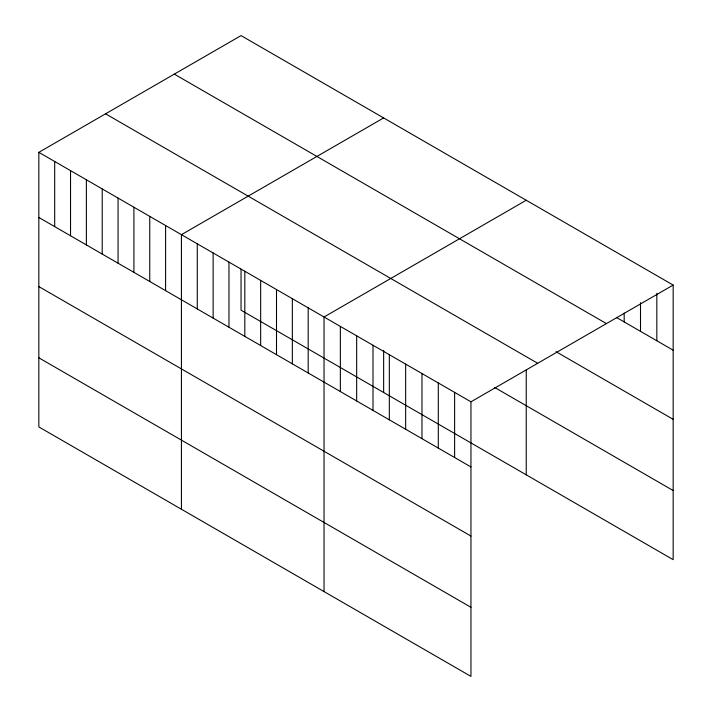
<?xml version="1.0" encoding="UTF-8"?>
<svg xmlns="http://www.w3.org/2000/svg" width="712" height="712" viewBox="0 0 712 712"><rect width="100%" height="100%" fill="white"/><g stroke="black" fill="none" stroke-linecap="round" stroke-linejoin="round"><path stroke-width="1.07" d="M38.84 152.341L470.952 401.817L470.952 676.4L38.84 426.924L38.84 152.341L241.048 35.6L673.16 285.076L673.16 559.659L241.048 310.183L241.048 269.145M383.643 117.925L181.435 234.666L181.435 509.249M526.239 200.25L324.031 317L324.031 591.583M470.952 401.817L673.16 285.076M616.503 317.49L673.16 350.197M174.324 74.128L606.428 323.595M556.01 351.683L673.16 419.323M105.572 113.822L537.676 363.289M494.555 387.417L673.16 490.532M38.84 217.471L470.952 466.947M38.84 286.589L470.952 536.065M38.84 357.807L470.952 607.283M656.829 293.308L656.829 340.772M640.506 302.653L640.506 331.347M624.184 313.093L624.184 321.922M526.239 370.107L526.239 474.833M454.621 392.392L454.621 457.522M438.298 382.967L438.298 448.097M421.976 373.542L421.976 438.672M405.653 364.117L405.653 429.247M389.33 354.692L389.33 419.822M383.643 350.384L383.643 392.508M373.008 345.267L373.008 410.397M356.676 335.842L356.676 400.972M340.354 326.425L340.354 391.547M308.189 307.851L308.189 372.972M292.347 298.702L292.347 363.832M276.505 289.553L276.505 354.683M260.654 280.403L260.654 345.534M244.812 271.263L244.812 336.384M228.97 262.114L228.97 327.235M213.128 252.965L213.128 318.095M197.277 243.815L197.277 308.946M165.593 225.526L165.593 290.647M149.751 216.377L149.751 281.498M133.909 207.228L133.909 272.358M118.059 198.078L118.059 263.209M102.216 188.929L102.216 254.059M86.374 179.789L86.374 244.91M70.532 170.64L70.532 235.761M54.691 161.49L54.691 226.621"/></g></svg>
